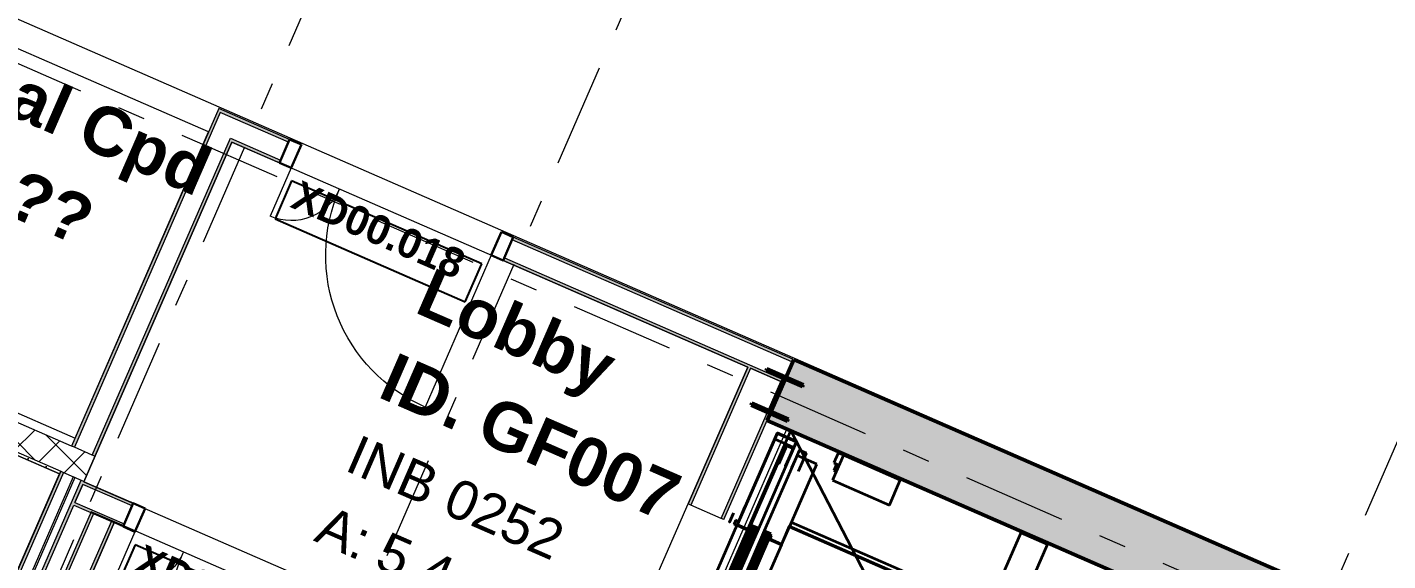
# Model space of a CAD drawing. Header units: millimetres. Extents: x -99530 to 1067232, y -97212 to 137997.
# Drawn here: x 12447 to 19399, y 1890 to 4614 of the extents above; entities that cross this region are included whole.
import ezdxf
from ezdxf.enums import TextEntityAlignment as Align

# ---------------------------------------------------------------- set-up
doc = ezdxf.new("R2010")
doc.units = ezdxf.units.MM
doc.header["$MEASUREMENT"] = 0
doc.linetypes.add('Double Dashed', pattern=[1093.611073, 529.166651, -211.666656, 141.111112, -211.666656])
for name, color, linetype in [('A-05-M_Gross_Int_Circulation', 7, 'Continuous'), ('A-15-M_Bracing', 7, 'Continuous'), ('A-15-M_Column_Int', 7, 'Continuous'), ('A-15-MG_Structural_Grid', 7, 'Continuous'), ('A-20-M_Floor_Slab', 7, 'Continuous'), ('A-25-M_Wall_Int', 7, 'Continuous'), ('A-35-M_FFE-Zone', 7, 'Continuous'), ('ArchiCAD Door Markers', 7, 'Continuous'), ('ArchiCAD Doors', 7, 'Continuous'), ('New_A-05-M_Gross_Int_Computing', 7, 'Continuous'), ('New_A-05-M_Gross_Int_Plant', 7, 'Continuous'), ('New_A-25-M_Wall_Int', 7, 'Continuous')]:
    doc.layers.add(name, color=color, linetype=linetype)
for name, color, linetype, lineweight, true_color in [('A-05-M_Gross_Int_Circulation_Pen_No__74', 7, 'Continuous', 20, 0x606060), ('A-15-M_Bracing_Pen_No__28', 7, 'Continuous', 50, 0x2a2a2a), ('A-15-M_Bracing_Pen_No__81', 7, 'Continuous', 20, 0x6a6a6a), ('A-15-M_Column_Int_Pen_No__28', 7, 'Continuous', 50, 0x2a2a2a), ('A-15-MG_Structural_Grid_Pen_No__163', 7, 'Continuous', 0, 0x750077), ('A-25-M_Wall_Int_Pen_No__107', 7, 'Continuous', 15, 0xa6a6a6), ('A-25-M_Wall_Int_Pen_No__27', 7, 'Continuous', 50, 0x2a2a2a), ('A-35-M_FFE-Zone_Pen_No__74', 7, 'Continuous', 20, 0x606060), ('ArchiCAD Doors_Pen_No__43', 7, 'Continuous', 30, 0x444444), ('ArchiCAD Doors_Pen_No__63', 7, 'Continuous', 20, 0x606060), ('New_A-05-M_Gross_Int_Computing_Pen_No__74', 7, 'Continuous', 20, 0x606060), ('New_A-05-M_Gross_Int_Plant_Pen_No__74', 7, 'Continuous', 20, 0x606060), ('New_A-25-M_Wall_Int_Pen_No__107', 7, 'Continuous', 15, 0xa6a6a6)]:
    doc.layers.add(name, color=color, linetype=linetype, lineweight=lineweight, true_color=true_color)
for name, color, linetype, lineweight in [('A-15-M_Bracing_Pen_No__20', 7, 'Continuous', 0), ('A-15-M_Bracing_Pen_No__88', 8, 'Continuous', 20), ('A-20-M_Floor_Slab_Pen_No__89', 8, 'Continuous', 20), ('A-25-M_Wall_Int_Pen_No__1', 7, 'Continuous', 13), ('A-80-M_Lift_Pen_No__8', 7, 'Continuous', 35), ('ArchiCAD Door Markers_Pen_No__1', 7, 'Continuous', 13), ('ArchiCAD Door Markers_Pen_No__5', 7, 'Continuous', 25), ('ArchiCAD Doors_Pen_No__1', 7, 'Continuous', 13), ('ArchiCAD Zone Stamps_Pen_No__6', 7, 'Continuous', 35), ('ArchiCAD Zone Stamps_Pen_No__9', 7, 'Continuous', 13), ('New_A-25-M_Wall_Int_Pen_No__1', 7, 'Continuous', 13), ('New_ArchiCAD Zone Stamps_Pen_No__6', 7, 'Continuous', 35), ('New_ArchiCAD Zone Stamps_Pen_No__9', 7, 'Continuous', 13)]:
    doc.layers.add(name, color=color, linetype=linetype, lineweight=lineweight)
doc.styles.add('GENERATED_STYLE_1', font='')
doc.styles.add('GENERATED_STYLE_2', font='')
doc.styles.add('GENERATED_STYLE_3', font='')
doc.styles.add('GENERATED_STYLE_4', font='')
doc.styles.get('GENERATED_STYLE_1').set_extended_font_data('Arial', bold=True)
doc.styles.get('GENERATED_STYLE_2').set_extended_font_data('Swis721 BT', bold=True)
doc.styles.get('GENERATED_STYLE_3').set_extended_font_data('Arial')
doc.styles.get('GENERATED_STYLE_4').set_extended_font_data('Swis721 BT')
pattern_1 = [(45, (0, 0), (-91.9239, 91.9239), []), (135, (0, 0), (91.9239, 91.9239), [])]
pattern_2 = [(42.7343, (0, 0), (-117.537, 127.2205), [0, -100]), (42.7343, (-22.04, 97.54), (-117.537, 127.2205), [0, -100])]

# ---------------------------------------------------------------- blocks, each defined once
blk = doc.blocks.new('Hub Circulation -Ground_INB 0250_10_1', base_point=(26036.8, 161.4))
at = {"layer": 'A-05-M_Gross_Int_Circulation_Pen_No__74', "linetype": 'Continuous'}
blk.add_line((10834, 5337.7), (19091.3, 1737.2), dxfattribs=at)
at = {"layer": 'ArchiCAD Zone Stamps_Pen_No__6'}
for tag, height, style, p in [('ROOM_NAME', 250, 'GENERATED_STYLE_1', (24663, 1956.9)), ('zoneNameLine2', 250, 'GENERATED_STYLE_1', (24474.6, 1524.8)), ('ROOM_NUMBER', 200, 'GENERATED_STYLE_3', (24286.1, 1104.1)), ('measuredAreaCode', 200, 'GENERATED_STYLE_3', (24129.1, 743.9)), ('DUMMY_649', 200, 'GENERATED_STYLE_3', (24436.5, 609.9)), ('DUMMY_650', 200, 'GENERATED_STYLE_3', (25065.7, 335.5)), ('DUMMY_651', 133.3, 'GENERATED_STYLE_3', (25345, 229))]:
    blk.add_attdef(tag, text='', height=height, rotation=336.44041, dxfattribs=dict(at, style=style)).set_placement(p, align=Align.TOP_LEFT)
blk = doc.blocks.new('Slab_1_1', base_point=(376.7, -362.2))
at = {"layer": 'A-20-M_Floor_Slab_Pen_No__89', "linetype": 'Continuous', "flags": 128}
blk.add_lwpolyline([(15527.5, 724.8), (16328.9, 2562.7), (18602.2, 1571.5), (17800.8, -266.4)], close=True, dxfattribs=at)
blk = doc.blocks.new('Standard grid marker_3')
at = {"layer": 'A-15-MG_Structural_Grid_Pen_No__163', "linetype": 'Double Dashed'}
blk.add_line((1000, 0), (74254.8, 0), dxfattribs=at)
at = {"layer": 'A-15-MG_Structural_Grid_Pen_No__163', "style": 'GENERATED_STYLE_4'}
for tag, p in [('AC_MarkerText_1_0', (-500, 43.4)), ('AC_MarkerText_1_1', (75754.8, 43.4))]:
    blk.add_attdef(tag, text='', height=350, rotation=360, dxfattribs=at).set_placement(p, align=Align.MIDDLE_CENTER)
blk = doc.blocks.new('X-ray Equipment_INB 0110_99_2', base_point=(10491.7, 1030))
at = {"layer": 'New_A-05-M_Gross_Int_Computing_Pen_No__74', "linetype": 'Continuous'}
for p, q in [((12612.2, 2333.5), (9268.8, 3791.3)), ((11333.2, -599.8), (12612.2, 2333.5))]:
    blk.add_line(p, q, dxfattribs=at)
at = {"layer": 'New_ArchiCAD Zone Stamps_Pen_No__6'}
for tag, height, style, p in [('ROOM_NAME', 250, 'GENERATED_STYLE_1', (9702.4, 2570.7)), ('zoneNameLine2', 250, 'GENERATED_STYLE_1', (9514, 2138.5)), ('ROOM_NUMBER', 200, 'GENERATED_STYLE_3', (9325.5, 1717.8)), ('measuredAreaCode', 200, 'GENERATED_STYLE_3', (9168.5, 1357.7)), ('DUMMY_649', 200, 'GENERATED_STYLE_3', (9475.9, 1223.7)), ('DUMMY_650', 200, 'GENERATED_STYLE_3', (9965.3, 1010.3)), ('DUMMY_651', 133.3, 'GENERATED_STYLE_3', (10244.6, 903.7))]:
    blk.add_attdef(tag, text='', height=height, rotation=336.44041, dxfattribs=dict(at, style=style)).set_placement(p, align=Align.TOP_LEFT)
blk = doc.blocks.new('Lobby_INB 0252_105_2', base_point=(14784.7, 2078.7))
at = {"layer": 'A-35-M_FFE-Zone_Pen_No__74', "linetype": 'Continuous'}
for p, q in [((13493.3, 4028.3), (12737, 2293.8)), ((16128.7, 2879.1), (13493.3, 4028.3)), ((15372.4, 1144.7), (16128.7, 2879.1)), ((12737, 2293.8), (15372.4, 1144.7))]:
    blk.add_line(p, q, dxfattribs=at)
at = {"layer": 'ArchiCAD Zone Stamps_Pen_No__9'}
for tag, height, style, p in [('ROOM_NAME', 250, 'GENERATED_STYLE_1', (14519.1, 3390.9)), ('zoneNameLine2', 250, 'GENERATED_STYLE_1', (14330.7, 2958.8)), ('ROOM_NUMBER', 200, 'GENERATED_STYLE_3', (14142.3, 2538.1)), ('measuredAreaCode', 200, 'GENERATED_STYLE_3', (13985.2, 2178)), ('DUMMY_649', 200, 'GENERATED_STYLE_3', (14292.6, 2043.9)), ('DUMMY_650', 200, 'GENERATED_STYLE_3', (14642.2, 1891.5)), ('DUMMY_651', 133.3, 'GENERATED_STYLE_3', (14921.4, 1785))]:
    blk.add_attdef(tag, text='', height=height, rotation=336.44041, dxfattribs=dict(at, style=style)).set_placement(p, align=Align.TOP_LEFT)
blk = doc.blocks.new('Stair 03_INB 0253_106_2', base_point=(12032.2, -3307.6))
at = {"layer": 'A-05-M_Gross_Int_Circulation_Pen_No__74', "linetype": 'Continuous'}
for p, q in [((12893, 2088.7), (10185.1, -4121.5)), ((15322.2, 1029.5), (12893, 2088.7))]:
    blk.add_line(p, q, dxfattribs=at)
at = {"layer": 'ArchiCAD Zone Stamps_Pen_No__9'}
for tag, height, style, p in [('ROOM_NAME', 250, 'GENERATED_STYLE_1', (11766.6, -1995.3)), ('zoneNameLine2', 250, 'GENERATED_STYLE_1', (11578.2, -2427.5)), ('ROOM_NUMBER', 200, 'GENERATED_STYLE_3', (11389.7, -2848.2)), ('measuredAreaCode', 200, 'GENERATED_STYLE_3', (11232.7, -3208.3)), ('ROOM_HOLES_PRM', 200, 'GENERATED_STYLE_3', (11540.1, -3342.3)), ('DUMMY_649', 200, 'GENERATED_STYLE_3', (12029.5, -3555.7)), ('DUMMY_650', 133.3, 'GENERATED_STYLE_3', (12308.7, -3662.2))]:
    blk.add_attdef(tag, text='', height=height, rotation=336.44041, dxfattribs=dict(at, style=style)).set_placement(p, align=Align.TOP_LEFT)
blk = doc.blocks.new('Electrical Cpd_INB 0251_111_2', base_point=(11864.7, 3455))
at = {"layer": 'New_A-05-M_Gross_Int_Plant_Pen_No__74', "linetype": 'Continuous'}
for p, q in [((11174, 5038.8), (10492.5, 3475.9)), ((13373.9, 4079.6), (11174, 5038.8)), ((12692.4, 2516.7), (13373.9, 4079.6)), ((10492.5, 3475.9), (12692.4, 2516.7))]:
    blk.add_line(p, q, dxfattribs=at)
at = {"layer": 'New_ArchiCAD Zone Stamps_Pen_No__9'}
for tag, height, style, p in [('ROOM_NAME', 250, 'GENERATED_STYLE_1', (11276.1, 4908.2)), ('zoneNameLine2', 250, 'GENERATED_STYLE_1', (11087.7, 4476)), ('ROOM_NUMBER', 200, 'GENERATED_STYLE_3', (10899.2, 4055.3)), ('measuredAreaCode', 200, 'GENERATED_STYLE_3', (10742.2, 3695.2)), ('DUMMY_649', 200, 'GENERATED_STYLE_3', (11049.6, 3561.2)), ('DUMMY_650', 200, 'GENERATED_STYLE_3', (11399.1, 3408.8)), ('DUMMY_651', 133.3, 'GENERATED_STYLE_3', (11678.4, 3302.2))]:
    blk.add_attdef(tag, text='', height=height, rotation=336.44041, dxfattribs=dict(at, style=style)).set_placement(p, align=Align.TOP_LEFT)
blk = doc.blocks.new('Double Door Asymmetric 19_10')
at = {"layer": 'ArchiCAD Doors_Pen_No__1', "linetype": 'Continuous'}
for p, q in [((-623.4, 0), (-635.4, 0)), ((-623.4, -15), (-623.4, 0)), ((623.4, -15), (623.4, 0)), ((623.4, 0), (635.4, 0)), ((-623.4, -115), (-623.4, -15)), ((623.4, -115), (623.4, -15)), ((-623.4, -130), (-635.4, -130)), ((-623.4, -130), (-623.4, -115)), ((623.4, -130), (623.4, -115)), ((623.4, -130), (635.4, -130))]:
    blk.add_line(p, q, dxfattribs=at)
at = {"layer": 'ArchiCAD Doors_Pen_No__43', "linetype": 'Continuous'}
for p, q in [((-557.4, 0), (-623.4, 0)), ((-623.4, 0), (-623.4, -130)), ((-557.4, -130), (-557.4, 0)), ((623.4, 0), (557.4, 0)), ((557.4, 0), (557.4, -130)), ((623.4, -130), (623.4, 0)), ((-623.4, -130), (-557.4, -130)), ((557.4, -130), (623.4, -130))]:
    blk.add_line(p, q, dxfattribs=at)
at = {"layer": 'ArchiCAD Doors_Pen_No__63', "linetype": 'Continuous'}
for p, q in [((557.4, 0), (557.4, 846)), ((-557.4, 0), (-557.4, 268.9))]:
    blk.add_line(p, q, dxfattribs=at)
for centre, radius, start, end in [((557.4, 0), 846, 90, 180), ((-557.4, 0), 268.9, 0, 90)]:
    blk.add_arc(centre, radius, start, end, dxfattribs=at)
blk = doc.blocks.new('Door Stamp 17_5')
at = {"layer": 'ArchiCAD Door Markers_Pen_No__5', "linetype": 'Continuous'}
for p, q in [((529.8, -190), (-529.8, -190)), ((-529.8, -190), (-529.8, -401.8)), ((529.8, -401.8), (529.8, -190)), ((-529.8, -401.8), (529.8, -401.8)), ((-529.8, -401.8), (529.8, -401.8))]:
    blk.add_line(p, q, dxfattribs=at)
at = {"layer": 'ArchiCAD Door Markers_Pen_No__1', "style": 'GENERATED_STYLE_2'}
blk.add_attdef('AC_WIDO_ID', text='', height=150, dxfattribs=at).set_placement((-470.9, -357.2), align=Align.BOTTOM_LEFT)
blk = doc.blocks.new('Wall_314_2', base_point=(13426.1, 4199.4))
at = {"layer": 'A-25-M_Wall_Int_Pen_No__107', "linetype": 'Continuous'}
for points in [[(13788.2, 4041.5), (13426.1, 4199.4), (13433.9, 4179.6), (13782.2, 4027.8)], [(13485.6, 4048), (13493.3, 4028.3), (13736.2, 3922.3), (13742.2, 3936.1)], [(14931.1, 3543.1), (14925.1, 3529.4), (16353.6, 2906.5), (16359.6, 2920.3)], [(14885.2, 3437.7), (14879.2, 3424), (16307.6, 2801.1), (16313.6, 2814.8)]]:
    blk.add_hatch(color=256, dxfattribs=at).paths.add_polyline_path(points)
at = {"layer": 'A-25-M_Wall_Int_Pen_No__1', "linetype": 'Continuous'}
for p, q in [((13782.2, 4027.8), (13433.9, 4179.6)), ((13485.6, 4048), (13742.2, 3936.1)), ((13788.2, 4041.5), (13777.2, 4046.3)), ((13788.2, 4041.5), (13782.2, 4027.8)), ((13782.2, 4027.8), (13742.2, 3936.1)), ((13736.2, 3922.3), (13725.2, 3927.1)), ((13742.2, 3936.1), (13736.2, 3922.3)), ((14925.1, 3529.4), (14885.2, 3437.7)), ((14931.1, 3543.1), (14925.1, 3529.4)), ((16353.6, 2906.5), (14925.1, 3529.4)), ((14931.1, 3543.1), (14942.1, 3538.3)), ((14885.2, 3437.7), (14879.2, 3424)), ((14879.2, 3424), (14890.2, 3419.2)), ((14885.2, 3437.7), (16313.6, 2814.8))]:
    blk.add_line(p, q, dxfattribs=at)
at = {"layer": 'A-25-M_Wall_Int_Pen_No__1', "linetype": 'Continuous', "flags": 128}
for points in [[(13788.2, 4041.5), (13426.1, 4199.4)], [(13493.3, 4028.3), (13736.2, 3922.3)], [(16359.6, 2920.3), (14931.1, 3543.1)], [(14879.2, 3424), (16128.7, 2879.1)], [(16307.6, 2801.1), (16359.6, 2920.3)], [(16142.4, 2873.1), (16298.2, 2805.2)]]:
    blk.add_lwpolyline(points, dxfattribs=at)
at = {"layer": 'ArchiCAD Door Markers'}
ref = blk.add_blockref('Door Stamp 17_5', (14359.7, 3792.3), dxfattribs=dict(at, rotation=336.4404179923485))
ref.add_attrib('AC_WIDO_ID', 'XD00.018', dxfattribs={"layer": 'ArchiCAD Door Markers_Pen_No__1', "color": 7, "height": 150, "rotation": 336.44042, "style": 'GENERATED_STYLE_2'}).set_placement((13767.4, 3656.9), align=Align.BOTTOM_LEFT)
at = {"layer": 'ArchiCAD Doors', "color": 251, "linetype": 'Continuous', "lineweight": 20, "true_color": 0x606060, "xscale": -1, "zscale": 1000, "rotation": 156.4404179923485}
blk.add_blockref('Double Door Asymmetric 19_10', (14307.7, 3673.2), dxfattribs=at)
blk = doc.blocks.new('Wall_315_2', base_point=(9669.4, -4414.3))
at = {"layer": 'A-25-M_Wall_Int_Pen_No__107', "linetype": 'Continuous'}
for points in [[(12688, 2469.5), (13433.9, 4179.6), (13426.1, 4199.4), (12674.3, 2475.5)], [(12793.4, 2423.5), (13493.3, 4028.3), (13485.6, 4048), (12779.7, 2429.5)], [(12618.3, 2347.2), (11327, -613.5), (11340.8, -619.5), (12632, 2341.2)], [(12723.7, 2301.2), (11432.5, -659.5), (11446.2, -665.5), (12737.5, 2295.2)]]:
    blk.add_hatch(color=256, dxfattribs=at).paths.add_polyline_path(points)
at = {"layer": 'New_A-25-M_Wall_Int_Pen_No__107', "linetype": 'Continuous'}
h = blk.add_hatch(dxfattribs=at)
h.set_pattern_fill('Concrete_Block_0002', color=256, style=0, pattern_type=2)
h.set_pattern_definition(pattern_1)
h.paths.add_polyline_path([(12674.3, 2475.5), (12618.3, 2347.2), (12632, 2341.2), (12688, 2469.5)])
h = blk.add_hatch(dxfattribs=at)
h.set_pattern_fill('Concrete_Block_0002', color=256, style=0, pattern_type=2)
h.set_pattern_definition(pattern_1)
h.paths.add_polyline_path([(12688, 2469.5), (12632, 2341.2), (12723.7, 2301.2), (12779.7, 2429.5)])
h = blk.add_hatch(dxfattribs=at)
h.set_pattern_fill('Concrete_Block_0002', color=256, style=0, pattern_type=2)
h.set_pattern_definition(pattern_1)
h.paths.add_polyline_path([(12779.7, 2429.5), (12723.7, 2301.2), (12737.5, 2295.2), (12793.4, 2423.5)])
at = {"layer": 'A-25-M_Wall_Int_Pen_No__1', "linetype": 'Continuous'}
for p, q in [((13433.9, 4179.6), (12688, 2469.5)), ((12779.7, 2429.5), (13485.6, 4048)), ((12632, 2341.2), (11340.8, -619.5)), ((11432.5, -659.5), (12723.7, 2301.2))]:
    blk.add_line(p, q, dxfattribs=at)
at = {"layer": 'A-25-M_Wall_Int_Pen_No__1', "linetype": 'Continuous', "flags": 128}
for points in [[(13426.1, 4199.4), (12674.3, 2475.5)], [(12736.9, 2293.9), (13493.3, 4028.3)], [(12618.3, 2347.2), (11327, -613.5)], [(12690.9, 2188.4), (12730.9, 2280.1)], [(9978.2, -4031.3), (12684.9, 2174.7)]]:
    blk.add_lwpolyline(points, dxfattribs=at)
at = {"layer": 'New_A-25-M_Wall_Int_Pen_No__1', "linetype": 'Continuous'}
for p, q in [((12688, 2469.5), (12674.3, 2475.5)), ((12779.7, 2429.5), (12688, 2469.5)), ((12793.4, 2423.5), (12779.7, 2429.5)), ((12618.3, 2347.2), (12632, 2341.2)), ((12632, 2341.2), (12723.7, 2301.2)), ((12723.7, 2301.2), (12737.5, 2295.2))]:
    blk.add_line(p, q, dxfattribs=at)
blk = doc.blocks.new('Wall_316_2', base_point=(10185.1, -4121.5))
at = {"layer": 'A-25-M_Wall_Int_Pen_No__107', "linetype": 'Continuous'}
for points in [[(12773.9, 2140.7), (10065.9, -4069.6), (10079.7, -4075.6), (12787.6, 2134.7)], [(10185.1, -4121.5), (12893, 2088.7), (12879.3, 2094.7), (10171.3, -4115.5)]]:
    blk.add_hatch(color=256, dxfattribs=at).paths.add_polyline_path(points)
at = {"layer": 'A-25-M_Wall_Int_Pen_No__1', "linetype": 'Continuous'}
for p, q in [((12787.6, 2134.7), (10079.7, -4075.6)), ((10171.3, -4115.5), (12879.3, 2094.7))]:
    blk.add_line(p, q, dxfattribs=at)
at = {"layer": 'A-25-M_Wall_Int_Pen_No__1', "linetype": 'Continuous', "flags": 128}
for points in [[(12773.9, 2140.7), (10065.9, -4069.6)], [(10185.1, -4121.5), (12893, 2088.7)], [(12893, 2088.7), (12773.9, 2140.7)]]:
    blk.add_lwpolyline(points, dxfattribs=at)
blk = doc.blocks.new('Wall_317_2', base_point=(12617.7, 2345.8))
at = {"layer": 'A-25-M_Wall_Int_Pen_No__107', "linetype": 'Continuous'}
for points in [[(12736.9, 2293.9), (12730.9, 2280.1), (12983.1, 2170.1), (12989.1, 2183.9)], [(12690.9, 2188.4), (12684.9, 2174.7), (12937.1, 2064.7), (12943.1, 2078.5)], [(14132, 1685.5), (14126, 1671.8), (15366.4, 1130.9), (15372.4, 1144.7)], [(14086.1, 1580.1), (14080.1, 1566.3), (15320.4, 1025.5), (15326.4, 1039.2)]]:
    blk.add_hatch(color=256, dxfattribs=at).paths.add_polyline_path(points)
at = {"layer": 'A-25-M_Wall_Int_Pen_No__1', "linetype": 'Continuous'}
for p, q in [((12983.1, 2170.1), (12730.9, 2280.1)), ((12690.9, 2188.4), (12943.1, 2078.5)), ((12983.1, 2170.1), (12943.1, 2078.5)), ((12989.1, 2183.9), (12978.1, 2188.7)), ((12989.1, 2183.9), (12983.1, 2170.1)), ((12937.1, 2064.7), (12926.1, 2069.5)), ((12943.1, 2078.5), (12937.1, 2064.7)), ((14126, 1671.8), (14086.1, 1580.1)), ((14132, 1685.5), (14126, 1671.8)), ((15366.4, 1130.9), (14126, 1671.8)), ((14132, 1685.5), (14143, 1680.7)), ((14086.1, 1580.1), (14080.1, 1566.3)), ((14080.1, 1566.3), (14091.1, 1561.5)), ((14086.1, 1580.1), (15326.4, 1039.2))]:
    blk.add_line(p, q, dxfattribs=at)
at = {"layer": 'A-25-M_Wall_Int_Pen_No__1', "linetype": 'Continuous', "flags": 128}
for points in [[(12730.9, 2280.1), (12690.9, 2188.4)], [(12989.1, 2183.9), (12736.9, 2293.9)], [(12684.9, 2174.7), (12937.1, 2064.7)], [(15372.4, 1144.7), (14132, 1685.5)], [(14080.1, 1566.3), (14130.5, 1544.4)], [(14144.2, 1538.4), (14235.9, 1498.4)], [(14249.6, 1492.4), (15320.4, 1025.5)], [(15326.4, 1039.2), (15366.4, 1130.9)]]:
    blk.add_lwpolyline(points, dxfattribs=at)
at = {"layer": 'ArchiCAD Door Markers'}
ref = blk.add_blockref('Door Stamp 17_5', (13560.6, 1934.7), dxfattribs=dict(at, rotation=336.440386522318))
ref.add_attrib('AC_WIDO_ID', 'XD00.019', dxfattribs={"layer": 'ArchiCAD Door Markers_Pen_No__1', "color": 7, "height": 150, "rotation": 336.44039, "style": 'GENERATED_STYLE_2'}).set_placement((12968.3, 1798.8), align=Align.BOTTOM_LEFT)
at = {"layer": 'ArchiCAD Doors', "color": 251, "linetype": 'Continuous', "lineweight": 20, "true_color": 0x606060, "xscale": -0.9999999999999999, "zscale": 1000, "rotation": 156.4403865223181}
blk.add_blockref('Double Door Asymmetric 19_10', (13508.6, 1815.5), dxfattribs=at)
blk = doc.blocks.new('Simple Door Opening_9')
at = {"layer": 'ArchiCAD Doors_Pen_No__1', "linetype": 'Continuous'}
for p, q in [((-450, 200), (-450, 185)), ((-450, 185), (-450, 15)), ((450, 200), (450, 185)), ((450, 185), (450, 15)), ((-450, 15), (-450, 0)), ((450, 15), (450, 0))]:
    blk.add_line(p, q, dxfattribs=at)
blk = doc.blocks.new('Wall_320_2', base_point=(12614.2, -5180.7))
at = {"layer": 'A-25-M_Wall_Int_Pen_No__107', "linetype": 'Continuous'}
for points in [[(16128.7, 2879.1), (15823.9, 2180.2), (15837.6, 2174.2), (16142.4, 2873.1)], [(16007.2, 2100.2), (16312, 2799.2), (16298.2, 2805.2), (15993.5, 2106.2)]]:
    blk.add_hatch(color=256, dxfattribs=at).paths.add_polyline_path(points)
at = {"layer": 'A-25-M_Wall_Int_Pen_No__1', "linetype": 'Continuous'}
for p, q in [((16142.4, 2873.1), (15837.6, 2174.2)), ((15993.5, 2106.2), (16298.2, 2805.2))]:
    blk.add_line(p, q, dxfattribs=at)
at = {"layer": 'A-25-M_Wall_Int_Pen_No__1', "linetype": 'Continuous', "flags": 128}
for points in [[(16128.7, 2879.1), (15823.9, 2180.2)], [(16298.2, 2805.2), (16142.4, 2873.1)], [(16007.2, 2100.2), (16312, 2799.2)], [(16312, 2799.2), (16307.6, 2801.1)]]:
    blk.add_lwpolyline(points, dxfattribs=at)
at = {"layer": 'ArchiCAD Doors', "color": 251, "linetype": 'Continuous', "lineweight": 20, "true_color": 0x606060, "xscale": -0.9999999999999997, "zscale": 1000, "rotation": 246.4404151012782}
blk.add_blockref('Simple Door Opening_9', (15644, 1767.7), dxfattribs=at)
blk = doc.blocks.new('Wall_348_2', base_point=(19055.2, 1744.8))
at = {"layer": 'A-25-M_Wall_Int_Pen_No__107', "linetype": 'Continuous', "lineweight": 0, "true_color": 0x535353}
blk.add_hatch(color=251, dxfattribs=at).paths.add_polyline_path([(19055.2, 1744.8), (16364, 2918.3), (16228.1, 2606.7), (18693.8, 1531.5)])
at = {"layer": 'A-25-M_Wall_Int_Pen_No__27', "linetype": 'Continuous', "flags": 128}
for points in [[(16364, 2918.3), (16228.1, 2606.7)], [(19055.2, 1744.8), (16364, 2918.3)], [(16228.1, 2606.7), (18693.8, 1531.5)]]:
    blk.add_lwpolyline(points, dxfattribs=at)
blk = doc.blocks.new('Wall_396_2', base_point=(12674.3, 2475.5))
at = {"layer": 'A-25-M_Wall_Int_Pen_No__107', "linetype": 'Continuous'}
h = blk.add_hatch(dxfattribs=at)
h.set_pattern_fill('Concrete_Block_0002', color=256, style=0, pattern_type=2)
h.set_pattern_definition(pattern_1)
h.paths.add_polyline_path([(10474.5, 3434.7), (10346.2, 3490.7), (10290.2, 3362.3), (10418.5, 3306.4)])
at = {"layer": 'New_A-25-M_Wall_Int_Pen_No__107', "linetype": 'Continuous'}
h = blk.add_hatch(dxfattribs=at)
h.set_pattern_fill('Plaster_0002', color=256, style=0, pattern_type=2)
h.set_pattern_definition(pattern_2)
h.paths.add_polyline_path([(9304.3, 3945), (9289.3, 3951.5), (9293.3, 3934.8)])
h = blk.add_hatch(dxfattribs=at)
h.set_pattern_fill('Concrete_Block_0002', color=256, style=0, pattern_type=2)
h.set_pattern_definition(pattern_1)
h.paths.add_polyline_path([(9444.4, 3883.9), (9304.3, 3945), (9293.3, 3934.8), (9330.7, 3780.7), (9332.1, 3780.1)])
h = blk.add_hatch(dxfattribs=at)
h.set_pattern_fill('Concrete_Block_0002', color=256, style=0, pattern_type=2)
h.set_pattern_definition(pattern_1)
h.paths.add_polyline_path([(10346.2, 3490.7), (9444.4, 3883.9), (9332.1, 3780.1), (10290.2, 3362.3)])
h = blk.add_hatch(dxfattribs=at)
h.set_pattern_fill('Concrete_Block_0002', color=256, style=0, pattern_type=2)
h.set_pattern_definition(pattern_1)
h.paths.add_polyline_path([(9332.1, 3780.1), (9330.7, 3780.7), (9331.1, 3779.1)])
h = blk.add_hatch(dxfattribs=at)
h.set_pattern_fill('Plaster_0002', color=256, style=0, pattern_type=2)
h.set_pattern_definition(pattern_2)
h.paths.add_polyline_path([(9332.1, 3780.1), (9331.1, 3779.1), (9335.1, 3762.4), (9347.1, 3773.6)])
h = blk.add_hatch(dxfattribs=at)
h.set_pattern_fill('Plaster_0002', color=256, style=0, pattern_type=2)
h.set_pattern_definition([(336.4404, (0, 0), (69.2305, 158.7675), [0, -100]), (336.4404, (80.45, 59.4), (69.2305, 158.7675), [0, -100])])
h.paths.add_polyline_path([(9335.1, 3762.4), (12612.3, 2333.4), (12618.3, 2347.2), (9347.1, 3773.6)])
h = blk.add_hatch(dxfattribs=at)
h.set_pattern_fill('Concrete_Block_0002', color=256, style=0, pattern_type=2)
h.set_pattern_definition(pattern_1)
h.paths.add_polyline_path([(10418.5, 3306.4), (12618.3, 2347.2), (12674.3, 2475.5), (10474.5, 3434.7)])
at = {"layer": 'New_A-25-M_Wall_Int_Pen_No__1', "linetype": 'Continuous'}
for p, q in [((9304.3, 3945), (9293.3, 3934.8)), ((9332.1, 3780.1), (9331.1, 3779.1)), ((9332.1, 3780.1), (10290.2, 3362.3)), ((10290.2, 3362.3), (10418.5, 3306.4)), ((10418.5, 3306.4), (12618.3, 2347.2))]:
    blk.add_line(p, q, dxfattribs=at)
at = {"layer": 'New_A-25-M_Wall_Int_Pen_No__1', "linetype": 'Continuous', "flags": 128}
for points in [[(9289.3, 3951.5), (9304.3, 3945)], [(10346.2, 3490.7), (9444.4, 3883.9)], [(9335.1, 3762.4), (12612.3, 2333.4)], [(12674.3, 2475.5), (10474.5, 3434.7)], [(12612.3, 2333.4), (12618.3, 2347.2)]]:
    blk.add_lwpolyline(points, dxfattribs=at)
blk = doc.blocks.new('Column_29_2', base_point=(12630, 2187.6))
at = {"layer": 'A-15-M_Bracing_Pen_No__81', "linetype": 'Continuous', "lineweight": 0, "true_color": 0x353535}
blk.add_hatch(color=250, dxfattribs=at).paths.add_polyline_path([(11832.8, 346.8), (11823.6, 350.8), (11690.9, 46.5), (11700.1, 42.5)])
at = {"layer": 'A-15-M_Bracing_Pen_No__20', "linetype": 'Continuous'}
for p, q in [((11832.6, 359), (11903.4, 521.3)), ((11688.5, 228.7), (11615.2, 260.6)), ((11835.2, 164.7), (11908.5, 132.7)), ((11691.1, 34.4), (11620.3, -127.9))]:
    blk.add_line(p, q, dxfattribs=at)
blk.add_point((11761.8, 196.7), dxfattribs=at)
at = {"layer": 'A-15-M_Bracing_Pen_No__28', "linetype": 'Continuous'}
for p, q in [((11823.6, 350.8), (11690.9, 46.5)), ((11823.6, 350.8), (11832.8, 346.8)), ((11832.8, 346.8), (11700.1, 42.5)), ((11690.9, 46.5), (11700.1, 42.5))]:
    blk.add_line(p, q, dxfattribs=at)
at = {"layer": 'A-15-M_Bracing_Pen_No__88', "linetype": 'Continuous', "flags": 128}
for points in [[(12682, 2319.4), (11823.6, 350.8)], [(12691.2, 2315.4), (11832.8, 346.8)], [(12691.2, 2315.4), (12682, 2319.4)]]:
    blk.add_lwpolyline(points, dxfattribs=at)
blk = doc.blocks.new('Universal Columns Column 19_3')
at = {"layer": 'A-15-M_Column_Int', "linetype": 'Continuous', "lineweight": 0, "true_color": 0xffffff}
h = blk.add_hatch(dxfattribs=at)
h.set_pattern_fill('613_01__a5_STUCCO_0003', style=0, pattern_type=2)
h.set_pattern_definition([(286.3, (0, 0), (-3213820, 11866500), [3000, -14992680]), (309.93, (992000, -2522800), (-1760680, 765780), [4670, -4288600]), (111.49, (-168200, -712500), (765800, 1760700), [7100, -2708200]), (111.49, (-238700, -1062700), (765800, 1760700), [7100, -2708200]), (111.49, (-566500, -1578300), (765800, 1760700), [7100, -2708200]), (111.49, (-655700, -1708100), (765800, 1760700), [7100, -2708200]), (111.494, (-465300, -1834400), (765800, 1760700), [7100, -2708200]), (111.494, (-104200, -1931700), (765800, 1760700), [7100, -2708200]), (111.494, (257800, -2002000), (765800, 1760700), [7100, -2708200]), (183.06, (-194600, -886000), (2526450, 994900), [11200, -4282100]), (183.06, (-349700, -1079650), (2526450, 994900), [11200, -4282100]), (183.06, (116350, -2076500), (2526450, 994900), [11200, -4282100]), (111.49, (-350400, -1231700), (765800, 1760700), [7100, -2708200]), (111.49, (-502900, -1720200), (765800, 1760700), [7100, -2708200]), (111.494, (-274000, -1895900), (765800, 1760700), [7100, -2708200]), (111.494, (322000, -2155100), (765800, 1760700), [7100, -2708200]), (48.06, (-367140, -1412600), (765780, 1760680), [10500, -6061050]), (48.06, (-236400, -1671930), (765780, 1760680), [10520, -6061050]), (48.06, (-93300, -549600), (765800, 1760700), [10500, -6061050]), (48.06, (189050, -378800), (765800, 1760700), [10500, -6061050]), (48.06, (50600, -207200), (765800, 1760700), [10500, -6061050]), (48.06, (563700, -450600), (765800, 1760700), [10500, -6061050]), (48.06, (904800, -517960), (765780, 1760680), [10500, -6061050]), (48.06, (1265960, -877540), (765780, 1760680), [10500, -6061050]), (48.06, (1482600, -916100), (765780, 1760680), [10520, -6061050]), (48.06, (1273060, -1199550), (765780, 1760680), [10520, -6061050]), (48.06, (1211900, -1491860), (765780, 1760680), [10520, -6061050]), (48.06, (943500, -1689000), (765780, 1760680), [10520, -6061050]), (48.06, (1016600, -1999200), (765780, 1760680), [10520, -6061050]), (48.06, (801000, -2133260), (765780, 1760680), [10520, -6061050]), (48.06, (807600, -2293060), (765780, 1760680), [10520, -6061050]), (48.06, (630500, -2291960), (765780, 1760680), [10520, -6061050]), (48.06, (151700, -1607900), (765780, 1760680), [10520, -6061050]), (48.06, (70000, -1177460), (765780, 1760680), [10500, -6061050]), (48.06, (631750, -935800), (765780, 1760680), [10500, -6061050]), (48.06, (986700, -1181300), (765780, 1760680), [10500, -6061050]), (48.06, (850600, -1436000), (765780, 1760680), [10520, -6061050]), (48.06, (409300, -1365550), (765780, 1760680), [10500, -6061050]), (48.06, (488700, -1638000), (765780, 1760680), [10520, -6061050]), (48.06, (565600, -1787900), (765780, 1760680), [10520, -6061050]), (48.06, (297900, -886800), (765780, 1760680), [10500, -6061050]), (48.06, (277700, -629950), (765800, 1760700), [10500, -6061050]), (111.494, (551400, -2107800), (765800, 1760700), [7100, -2708200]), (111.494, (998900, -2140500), (765800, 1760700), [7100, -2708200]), (111.49, (707000, -1598400), (765800, 1760700), [7100, -2708200]), (111.494, (1193500, -1658100), (765800, 1760700), [7100, -2708200]), (111.49, (691100, -1191600), (765800, 1760700), [7100, -2708200]), (111.49, (1263300, -1334100), (765800, 1760700), [7100, -2708200]), (111.49, (979600, -866500), (765800, 1760700), [7100, -2708200]), (111.49, (1307600, -730700), (765800, 1760700), [7100, -2708200]), (111.49, (640400, -526600), (765800, 1760700), [7100, -2708200]), (111.49, (694500, -717200), (765800, 1760700), [7100, -2708200]), (111.49, (314700, -283700), (765800, 1760700), [7100, -2708200]), (111.49, (167600, -528500), (765800, 1760700), [7100, -2708200]), (111.49, (12400, -430600), (765800, 1760700), [7100, -2708200]), (111.49, (67100, -748000), (765800, 1760700), [7100, -2708200]), (111.49, (344000, -1091200), (765800, 1760700), [7100, -2708200]), (111.49, (29600, -939300), (765800, 1760700), [7100, -2708200]), (111.49, (438400, -757700), (765800, 1760700), [7100, -2708200]), (111.49, (-42600, -1373600), (765800, 1760700), [7100, -2708200]), (169.023, (65740, -1702860), (-7808487, 1302433), [10530, -17691000]), (169.023, (1133700, -1883880), (-7808487, 1302433), [10530, -17691000]), (169.023, (1445740, -1224800), (-7808487, 1302433), [10530, -17691000]), (169.023, (1047320, -1405880), (-7808487, 1302433), [10530, -17691000]), (169.023, (180300, -1357830), (-7808487, 1302433), [10530, -17691000]), (169.023, (-432670, -1577200), (-7808487, 1302433), [10530, -17691000]), (169.023, (223600, -966600), (-7808487, 1302433), [10530, -17691000]), (169.023, (1136430, -1014340), (-7808487, 1302433), [10530, -17691000]), (169.023, (1524220, -1021000), (-7808487, 1302433), [10530, -17691000]), (169.023, (1135220, -608810), (-7808487, 1302433), [10530, -17691000]), (169.023, (893470, -721350), (-7808487, 1302433), [10530, -17691000]), (169.023, (840820, -1017380), (-7808487, 1302433), [10530, -17691000]), (169.023, (46180, -1841170), (-7808487, 1302433), [10530, -17691000]), (169.023, (407640, -1861700), (-7808487, 1302433), [10530, -17691000]), (169.023, (845750, -1951000), (-7808487, 1302433), [10530, -17691000]), (48.06, (1350950, -1429200), (765780, 1760680), [10520, -6061050]), (48.06, (1140700, -2005970), (765780, 1760680), [10520, -6061050]), (48.06, (978100, -2309850), (765780, 1760680), [10520, -6061050]), (48.06, (198750, -158600), (765800, 1760700), [10500, -6061050]), (48.06, (458460, -261400), (765800, 1760700), [10500, -6061050]), (48.06, (772750, -448730), (765780, 1760680), [10500, -6061050]), (48.06, (1481360, -686060), (765780, 1760680), [10520, -6061050]), (48.06, (1667650, -817700), (765780, 1760680), [10520, -6061050]), (48.06, (1651400, -901750), (765780, 1760680), [10520, -6061050])])
h.paths.add_polyline_path([(-101.8, -101.6), (101.8, -101.6), (101.8, -90.6), (3.6, -90.6), (3.6, 90.6), (101.8, 90.6), (101.8, 101.6), (-101.8, 101.6), (-101.8, 90.6), (-3.6, 90.6), (-3.6, -90.6), (-101.8, -90.6)])
at = {"layer": 'A-15-M_Column_Int_Pen_No__28', "linetype": 'Continuous'}
for p, q in [((101.8, 101.6), (-101.8, 101.6)), ((-101.8, 101.6), (-101.8, 90.6)), ((-101.8, 90.6), (-3.6, 90.6)), ((-3.6, 90.6), (-3.6, -90.6)), ((3.6, -90.6), (3.6, 90.6)), ((3.6, 90.6), (101.8, 90.6)), ((101.8, 90.6), (101.8, 101.6)), ((-3.6, -90.6), (-101.8, -90.6)), ((-101.8, -90.6), (-101.8, -101.6)), ((-101.8, -101.6), (101.8, -101.6)), ((101.8, -90.6), (3.6, -90.6)), ((101.8, -101.6), (101.8, -90.6))]:
    blk.add_line(p, q, dxfattribs=at)
blk = doc.blocks.new('Standard grid marker')
at = {"layer": 'A-15-MG_Structural_Grid_Pen_No__163', "linetype": 'Double Dashed'}
blk.add_line((1000, 0), (29726, 0), dxfattribs=at)
at = {"layer": 'A-15-MG_Structural_Grid_Pen_No__163', "style": 'GENERATED_STYLE_4'}
for tag, p in [('AC_MarkerText_1_0', (-500, 41.2)), ('AC_MarkerText_1_1', (31226, 41.2))]:
    blk.add_attdef(tag, text='', height=350, rotation=90, dxfattribs=at).set_placement(p, align=Align.MIDDLE_CENTER)

msp = doc.modelspace()

# ---------------------------------------------------------------- linework, layer by layer
at = {"layer": 'A-80-M_Lift_Pen_No__8', "linetype": 'Continuous'}
for p, q in [((15562.5, 750.6), (16333.9, 2519.7)), ((16278.9, 2543.7), (16073, 2071.6)), ((16077, 2073.1), (16280.4, 2539.7)), ((16363, 2468.8), (16267.6, 2510.4)), ((16379.7, 2499.7), (16278.9, 2543.7)), ((16280.4, 2539.7), (16375.8, 2498.2)), ((16333.9, 2519.7), (16348.9, 2554.1)), ((16348.9, 2554.1), (17820.7, -275.1)), ((15628.3, 776.4), (16359.7, 2453.9)), ((16316.6, 2472.7), (16132, 2049.2)), ((16133.5, 2045.2), (16319.4, 2471.5)), ((16328, 2478.6), (16288, 2387)), ((16288.9, 2386.6), (16328.5, 2477.3)), ((16319.4, 2471.5), (16316.6, 2472.7)), ((16360.6, 2463.3), (16321, 2372.6)), ((16321.9, 2372.2), (16361.9, 2463.8)), ((16361.9, 2463.8), (16328, 2478.6)), ((16328.5, 2477.3), (16360.6, 2463.3)), ((16393.2, 2455.6), (16353.3, 2364)), ((16354.2, 2363.6), (16393.7, 2454.3)), ((16375.8, 2498.2), (16357, 2455.1)), ((16357, 2455.1), (16359.7, 2453.9)), ((16359.7, 2453.9), (16379.7, 2499.7)), ((16427.7, 2439.5), (16388.1, 2348.8)), ((16389, 2348.4), (16429, 2440)), ((16429, 2440), (16393.2, 2455.6)), ((16393.7, 2454.3), (16427.7, 2439.5)), ((16591.1, 2440.3), (16569.1, 2389.9)), ((16617.7, 2428.7), (16591.1, 2440.3)), ((16381.2, 2428.1), (16213.3, 2043.1)), ((16288, 2387), (16288.9, 2386.6)), ((16321, 2372.6), (16321.9, 2372.2)), ((16343.4, 2066.1), (16482.1, 2384.2)), ((16353.3, 2364), (16354.2, 2363.6)), ((16482.1, 2384.2), (16381.2, 2428.1)), ((16617.7, 2428.7), (16562.1, 2301.3)), ((16582.4, 2384.1), (16568, 2351.1)), ((16569.1, 2389.9), (16595.7, 2378.3)), ((16908.2, 2302), (16617.7, 2428.7)), ((16388.1, 2348.8), (16389, 2348.4)), ((16562.1, 2301.3), (16852.7, 2174.6)), ((16568, 2351.1), (16569.6, 2350.4)), ((16569.6, 2350.4), (16574.2, 2348.4)), ((16574.2, 2348.4), (16581, 2345.4)), ((16581, 2345.4), (16581.3, 2345.3)), ((16852.7, 2174.6), (16908.2, 2302)), ((16112.7, 2163.9), (16081, 2091)), ((16113.2, 2163.7), (16112.7, 2163.9)), ((16067.2, 2097), (16058.8, 2077.8)), ((16060.1, 2078.3), (16067.7, 2095.7)), ((16081, 2091), (16067.2, 2097)), ((16067.7, 2095.7), (16081, 2089.9)), ((16352.2, 2086.3), (16343.4, 2066.1)), ((17407.9, 1625.9), (16352.2, 2086.3)), ((16073, 2071.6), (15713.3, 1246.6)), ((16150.1, 2070.7), (15958.9, 1632.1)), ((16158.6, 2067), (15967.3, 1628.4)), ((16167.1, 2063.3), (15975.8, 1624.7)), ((16175.5, 2059.6), (15984.3, 1621)), ((15992.8, 1617.4), (16184, 2055.9)), ((16213.3, 2043.1), (16022, 1604.3)), ((16222.3, 2039.2), (16030.9, 1600.4)), ((16231.2, 2035.3), (16039.9, 1596.5)), ((16240.2, 2031.4), (16048.8, 1592.6)), ((16057.8, 1588.8), (16249.1, 2027.5)), ((16058.8, 2077.8), (16073, 2071.6)), ((16073.4, 2072.5), (16060.1, 2078.3)), ((16073, 2071.6), (16133.5, 2045.2)), ((16132, 2049.2), (16077, 2073.1)), ((16131.8, 2057.4), (16128.8, 2050.6)), ((16129.7, 2050.2), (16132.7, 2057)), ((16132.7, 2057), (16131.8, 2057.4)), ((16184, 2055.9), (16150.1, 2070.7)), ((16249.1, 2027.5), (16213.3, 2043.1)), ((16247.5, 2019), (16238.9, 1999.3)), ((16242.9, 2000.8), (16250.3, 2017.8)), ((16250.3, 2017.8), (16247.5, 2019)), ((16340.6, 2067.3), (16300.6, 1975.6)), ((16302.2, 1971.7), (16342.2, 2063.3)), ((18271.1, 1225.5), (16340.6, 2067.3)), ((16342.2, 2063.3), (18267.1, 1224)), ((17523.8, 2033.6), (17389.3, 1725.1)), ((17661.3, 1973.6), (17523.8, 2033.6)), ((16300.8, 1972.3), (15941.1, 1147.3)), ((16238.9, 1999.3), (16302.2, 1971.7)), ((16300.6, 1975.6), (16242.9, 2000.8)), ((17526.8, 1665.2), (17661.3, 1973.6))]:
    msp.add_line(p, q, dxfattribs=at)
at = {"layer": 'A-80-M_Lift_Pen_No__8', "linetype": 'Continuous', "flags": 128}
msp.add_lwpolyline([(16056.4, 2133.4), (16036.4, 2087.6)], close=True, dxfattribs=at)

# ---------------------------------------------------------------- block references
at = {"layer": 'A-05-M_Gross_Int_Circulation', "linetype": 'Continuous'}
for name, p in [('Hub Circulation -Ground_INB 0250_10_1', (26036.8, 161.4)), ('Stair 03_INB 0253_106_2', (12032.2, -3307.6))]:
    msp.add_blockref(name, p, dxfattribs=at)
at = {"layer": 'A-15-M_Bracing', "color": 250, "lineweight": 50, "true_color": 0x2a2a2a}
msp.add_blockref('Column_29_2', (12630, 2187.6), dxfattribs=at)
at = {"layer": 'A-15-M_Column_Int', "linetype": 'Continuous', "zscale": 1000, "rotation": 156.4404149906862}
msp.add_blockref('Universal Columns Column 19_3', (16279.6, 2736.9), dxfattribs=at)
at = {"layer": 'A-15-MG_Structural_Grid', "color": 8, "linetype": 'Continuous', "lineweight": 15, "zscale": 1000}
for name, p, rotation in [('Standard grid marker', (20514.7, 19955.4), 246.440411583993), ('Standard grid marker', (21889.7, 19355.8), 246.440411583993), ('Standard grid marker', (26014.6, 17557.1), 246.440411583993), ('Standard grid marker_3', (2296.2, 8834.4), 336.440411583993)]:
    msp.add_blockref(name, p, dxfattribs=dict(at, rotation=rotation))
at = {"layer": 'A-20-M_Floor_Slab', "color": 8, "linetype": 'Continuous', "lineweight": 20}
msp.add_blockref('Slab_1_1', (376.7, -362.2), dxfattribs=at)
at = {"layer": 'A-25-M_Wall_Int', "color": 250, "lineweight": 50, "true_color": 0x2a2a2a}
for name, p in [('Wall_315_2', (9669.4, -4414.3)), ('Wall_314_2', (13426.1, 4199.4)), ('Wall_320_2', (12614.2, -5180.7)), ('Wall_348_2', (19055.2, 1744.8)), ('Wall_317_2', (12617.7, 2345.8)), ('Wall_316_2', (10185.1, -4121.5))]:
    msp.add_blockref(name, p, dxfattribs=at)
at = {"layer": 'A-35-M_FFE-Zone', "linetype": 'Continuous'}
ref = msp.add_blockref('Lobby_INB 0252_105_2', (14784.7, 2078.7), dxfattribs=at)
ref.add_attrib('ROOM_NAME', 'Lobby', dxfattribs={"layer": 'ArchiCAD Zone Stamps_Pen_No__9', "color": 7, "height": 250, "rotation": 336.44041, "style": 'GENERATED_STYLE_1'}).set_placement((14519.1, 3390.9), align=Align.TOP_LEFT)
ref.add_attrib('ROOM_NUMBER', 'INB 0252', dxfattribs={"layer": 'ArchiCAD Zone Stamps_Pen_No__9', "color": 7, "height": 200, "rotation": 336.44041, "style": 'GENERATED_STYLE_3'}).set_placement((14142.3, 2538.1), align=Align.TOP_LEFT)
ref.add_attrib('zoneNameLine2', 'ID. GF007', dxfattribs={"layer": 'ArchiCAD Zone Stamps_Pen_No__9', "color": 7, "height": 250, "rotation": 336.44041, "style": 'GENERATED_STYLE_1'}).set_placement((14330.7, 2958.8), align=Align.TOP_LEFT)
ref.add_attrib('measuredAreaCode', 'A: ', dxfattribs={"layer": 'ArchiCAD Zone Stamps_Pen_No__9', "color": 7, "height": 200, "rotation": 336.44041, "style": 'GENERATED_STYLE_3'}).set_placement((13985.2, 2178), align=Align.TOP_LEFT)
ref.add_attrib('DUMMY_649', '5.4', dxfattribs={"layer": 'ArchiCAD Zone Stamps_Pen_No__9', "color": 7, "height": 200, "rotation": 336.44041, "style": 'GENERATED_STYLE_3'}).set_placement((14292.6, 2043.9), align=Align.TOP_LEFT)
at = {"layer": 'New_A-05-M_Gross_Int_Computing', "linetype": 'Continuous'}
msp.add_blockref('X-ray Equipment_INB 0110_99_2', (10491.7, 1030), dxfattribs=at)
at = {"layer": 'New_A-05-M_Gross_Int_Plant', "linetype": 'Continuous'}
ref = msp.add_blockref('Electrical Cpd_INB 0251_111_2', (11864.7, 3455), dxfattribs=at)
ref.add_attrib('ROOM_NAME', 'Electrical Cpd', dxfattribs={"layer": 'New_ArchiCAD Zone Stamps_Pen_No__9', "color": 7, "height": 250, "rotation": 336.44041, "style": 'GENERATED_STYLE_1'}).set_placement((11276.1, 4908.2), align=Align.TOP_LEFT)
ref.add_attrib('ROOM_NUMBER', 'INB 0251', dxfattribs={"layer": 'New_ArchiCAD Zone Stamps_Pen_No__9', "color": 7, "height": 200, "rotation": 336.44041, "style": 'GENERATED_STYLE_3'}).set_placement((10899.2, 4055.3), align=Align.TOP_LEFT)
ref.add_attrib('zoneNameLine2', 'ID. GF????', dxfattribs={"layer": 'New_ArchiCAD Zone Stamps_Pen_No__9', "color": 7, "height": 250, "rotation": 336.44041, "style": 'GENERATED_STYLE_1'}).set_placement((11087.7, 4476), align=Align.TOP_LEFT)
ref.add_attrib('measuredAreaCode', 'A: ', dxfattribs={"layer": 'New_ArchiCAD Zone Stamps_Pen_No__9', "color": 7, "height": 200, "rotation": 336.44041, "style": 'GENERATED_STYLE_3'}).set_placement((10742.2, 3695.2), align=Align.TOP_LEFT)
ref.add_attrib('DUMMY_649', '4.1', dxfattribs={"layer": 'New_ArchiCAD Zone Stamps_Pen_No__9', "color": 7, "height": 200, "rotation": 336.44041, "style": 'GENERATED_STYLE_3'}).set_placement((11049.6, 3561.2), align=Align.TOP_LEFT)
ref.add_attrib('DUMMY_650', ' m', dxfattribs={"layer": 'New_ArchiCAD Zone Stamps_Pen_No__9', "color": 7, "height": 200, "rotation": 336.44041, "style": 'GENERATED_STYLE_3'}).set_placement((11399.1, 3408.8), align=Align.TOP_LEFT)
ref.add_attrib('DUMMY_651', '2', dxfattribs={"layer": 'New_ArchiCAD Zone Stamps_Pen_No__9', "color": 7, "height": 133.3, "rotation": 336.44041, "style": 'GENERATED_STYLE_3'}).set_placement((11678.4, 3302.2), align=Align.TOP_LEFT)
at = {"layer": 'New_A-25-M_Wall_Int', "color": 250, "lineweight": 50, "true_color": 0x2a2a2a}
msp.add_blockref('Wall_396_2', (12674.3, 2475.5), dxfattribs=at)

doc.saveas('drawing.dxf')
